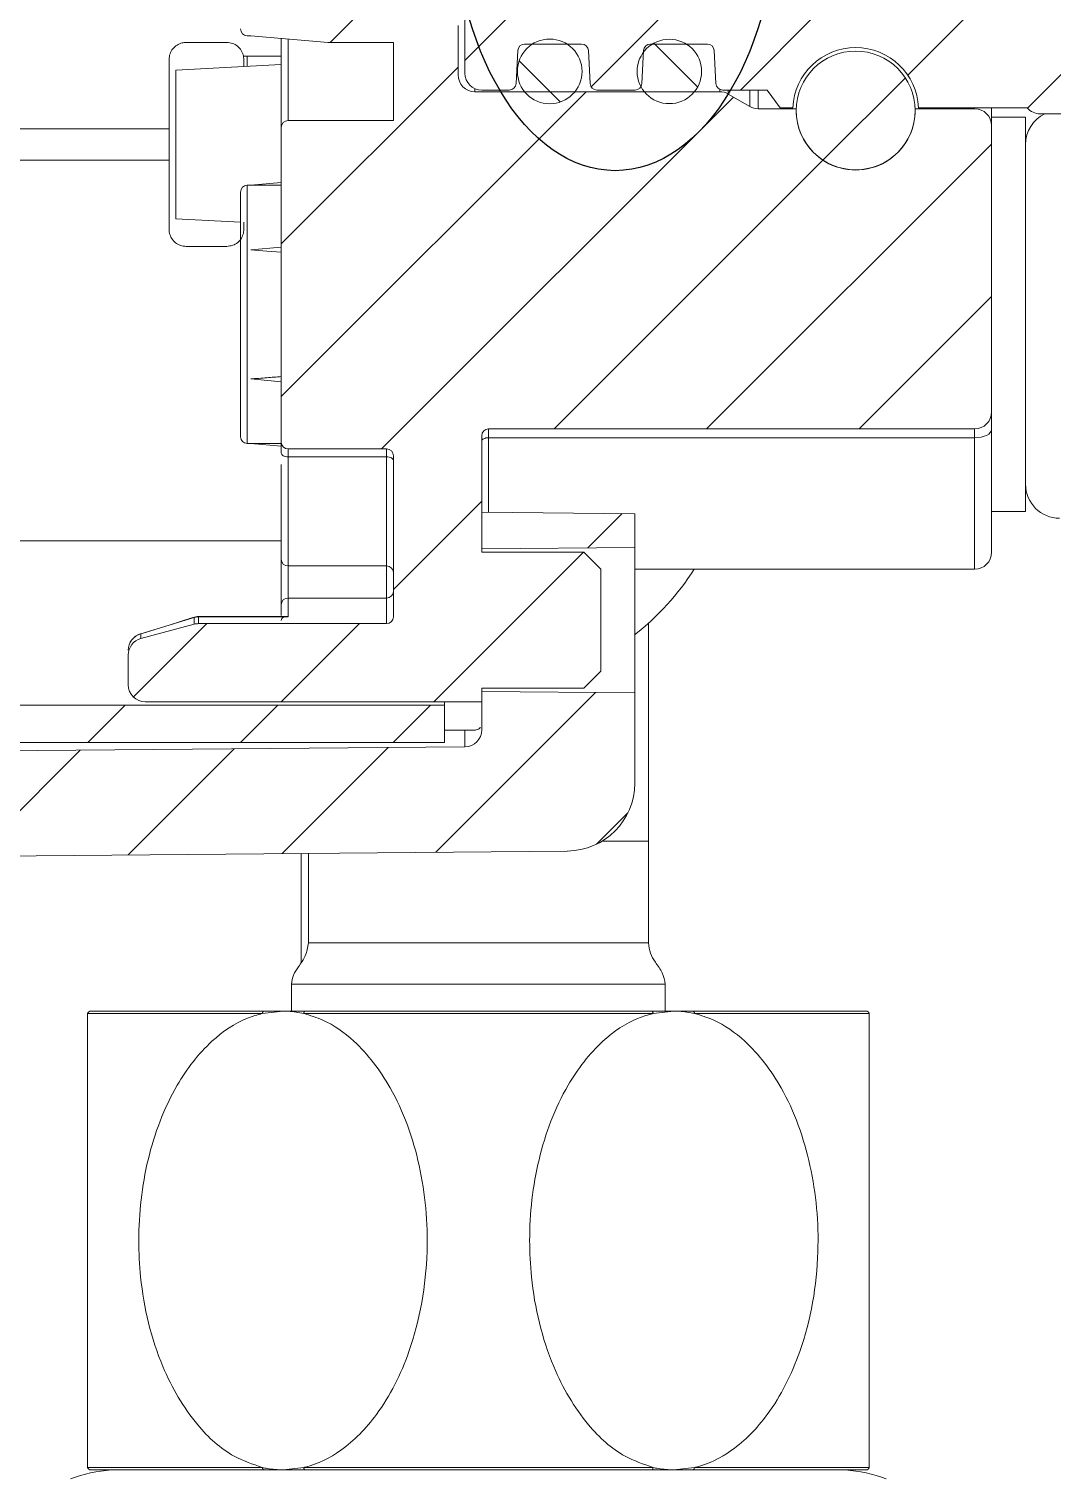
# Model space of a CAD drawing. Extents: x 14808 to 20058, y -13198 to -11680.
# Drawn here: x 15198.83 to 15213.88, y -12737.26 to -12716 of the extents above; entities that cross this region are included whole.
import ezdxf

# ---------------------------------------------------------------- set-up
doc = ezdxf.new("R2010")
doc.units = 0
doc.header["$LTSCALE"] = 7
doc.header["$MEASUREMENT"] = 0
doc.layers.get('0').update_dxf_attribs({"color": 2, "linetype": 'CONTINUOUS'})
pattern_1 = [(135, (371.74764, 230.9512), (-0.561266, -0.561266), [])]
pattern_2 = [(45, (-106.4756, 39.5322), (-0.561266, 0.561266), [])]

# ---------------------------------------------------------------- blocks, each defined once
blk = doc.blocks.new('A$C2F46255F')
at = {"linetype": 'Continuous', "lineweight": 0}
h = blk.add_hatch(dxfattribs=at)
h.set_pattern_fill('ANSI31', scale=0.25, angle=90, style=0)
h.set_pattern_definition(pattern_1)
edge = h.paths.add_edge_path(flags=0)
edge.add_arc((1.505, 1.212), 0.237, 0, 360)
h = blk.add_hatch(dxfattribs=at)
h.set_pattern_fill('ANSI31', scale=0.25, angle=90, style=0)
h.set_pattern_definition(pattern_1)
edge = h.paths.add_edge_path(flags=0)
edge.add_arc((0.625, -1.213), 0.237, 0, 360)
h = blk.add_hatch(dxfattribs=at)
h.set_pattern_fill('ANSI31', scale=0.25, angle=90, style=0)
h.set_pattern_definition(pattern_1)
edge = h.paths.add_edge_path(flags=0)
edge.add_arc((1.505, -1.213), 0.237, 0, 360)
at = {"color": 7, "linetype": 'Continuous', "lineweight": 15}
for centre, radius in [((0.625, 1.212), 0.238), ((1.505, 1.212), 0.237), ((0.625, -1.213), 0.238), ((1.505, -1.213), 0.237)]:
    blk.add_circle(centre, radius, dxfattribs=at)
blk = doc.blocks.new('A$C7AC5709A')
at = {"linetype": 'Continuous', "lineweight": 0}
h = blk.add_hatch(dxfattribs=at)
h.set_pattern_fill('ANSI31', color=2, scale=0.25, style=0)
h.set_pattern_definition(pattern_2)
edge = h.paths.add_edge_path(flags=0)
edge.add_spline(control_points=[(27.897, 21.706), (27.911, 21.706), (27.925, 21.706), (27.94, 21.704)], knot_values=[0, 0, 0, 0, 0.000172, 0.000172, 0.000172, 0.000172], weights=[1, 1, 1, 1], degree=3, periodic=0)
edge.add_ellipse((28.062, 23.231), major_axis=(0, 1.532), ratio=0.995673, start_angle=175.4154, end_angle=270)
edge.add_arc((28.062, 23.231), 1.525, 0, 90)
edge.add_line((28.062, 24.756), (20.944, 24.756))
edge.add_arc((20.944, 24.631), 0.125, 90, 139.4584)
edge.add_line((20.849, 24.712), (20.049, 24.712))
edge.add_arc((19.587, 24.732), 0.463, 182.3705, 357.6295, ccw=False)
edge.add_line((19.124, 24.712), (19.032, 24.712))
edge.add_line((19.032, 24.712), (18.937, 24.581))
edge.add_line((18.937, 24.581), (18.609, 24.581))
edge.add_arc((18.609, 24.531), 0.05, 90, 177)
edge.add_line((18.559, 24.534), (18.546, 24.291))
edge.add_arc((18.496, 24.294), 0.05, 270, 357, ccw=False)
edge.add_line((18.496, 24.244), (18.077, 24.244))
edge.add_arc((18.077, 24.294), 0.05, 183, 270, ccw=False)
edge.add_line((18.027, 24.291), (18.014, 24.534))
edge.add_arc((17.964, 24.531), 0.05, 3, 90)
edge.add_line((17.964, 24.581), (17.684, 24.581))
edge.add_arc((17.684, 24.531), 0.05, 90, 177)
edge.add_line((17.634, 24.534), (17.621, 24.291))
edge.add_arc((17.571, 24.294), 0.05, 270, 357, ccw=False)
edge.add_line((17.571, 24.244), (17.152, 24.244))
edge.add_arc((17.152, 24.294), 0.05, 183, 270, ccw=False)
edge.add_line((17.102, 24.291), (17.089, 24.534))
edge.add_arc((17.039, 24.531), 0.05, 3, 90)
edge.add_line((17.039, 24.581), (16.837, 24.581))
edge.add_arc((16.837, 24.456), 0.125, 90, 180)
edge.add_line((16.712, 24.456), (16.712, 23.994))
edge.add_line((16.712, 23.994), (27.77, 23.974))
edge.add_arc((28.062, 23.226), 0.803, -41.6536, 111.2774, ccw=False)
edge.add_ellipse((28.062, 23.23), major_axis=(0, -0.807), ratio=0.995672, start_angle=-23.0733, end_angle=48.2578, ccw=False)
edge.add_line((27.747, 22.488), (16.712, 22.469))
edge.add_line((16.712, 22.469), (16.712, 22.006))
edge.add_arc((16.837, 22.006), 0.125, 180, 270)
edge.add_line((16.837, 21.881), (17.039, 21.881))
edge.add_arc((17.039, 21.931), 0.05, 270, 357)
edge.add_line((17.089, 21.929), (17.102, 22.171))
edge.add_arc((17.152, 22.169), 0.05, 90, 177, ccw=False)
edge.add_line((17.152, 22.219), (17.571, 22.219))
edge.add_arc((17.571, 22.169), 0.05, 3, 90, ccw=False)
edge.add_line((17.621, 22.171), (17.634, 21.929))
edge.add_arc((17.684, 21.931), 0.05, 183, 270)
edge.add_line((17.684, 21.881), (17.964, 21.881))
edge.add_arc((17.964, 21.931), 0.05, 270, 357)
edge.add_line((18.014, 21.929), (18.027, 22.171))
edge.add_arc((18.077, 22.169), 0.05, 90, 177, ccw=False)
edge.add_line((18.077, 22.219), (18.496, 22.219))
edge.add_arc((18.496, 22.169), 0.05, 3, 90, ccw=False)
edge.add_line((18.546, 22.171), (18.559, 21.929))
edge.add_arc((18.609, 21.931), 0.05, 183, 270)
edge.add_line((18.609, 21.881), (18.937, 21.881))
edge.add_line((18.937, 21.881), (19.032, 21.75))
edge.add_line((19.032, 21.75), (19.124, 21.75))
edge.add_arc((19.587, 21.731), 0.463, 2.3705, 177.6295, ccw=False)
edge.add_line((20.049, 21.75), (20.849, 21.75))
edge.add_arc((20.944, 21.831), 0.125, 220.5416, 270)
edge.add_line((20.944, 21.706), (27.897, 21.706))
h = blk.add_hatch(dxfattribs=at)
h.set_pattern_fill('ANSI31', color=2, scale=0.25, style=0)
h.set_pattern_definition(pattern_2)
edge = h.paths.add_edge_path(flags=0)
edge.add_line((16.662, 21.994), (16.662, 22.356))
edge.add_arc((16.537, 22.356), 0.125, 0, 90)
edge.add_line((16.537, 22.481), (15.112, 22.481))
edge.add_arc((15.112, 22.431), 0.05, 90, 180)
edge.add_line((15.062, 22.431), (15.062, 22.331))
edge.add_arc((15.112, 22.331), 0.05, 180, 270)
edge.add_line((15.112, 22.281), (15.137, 22.281))
edge.add_line((15.137, 22.281), (15.708, 22.231))
edge.add_line((15.708, 22.231), (16.187, 22.231))
edge.add_line((16.187, 22.231), (16.187, 21.656))
edge.add_line((16.187, 21.656), (15.412, 21.656))
edge.add_arc((15.412, 21.606), 0.05, 90, 180)
edge.add_line((15.362, 21.606), (15.362, 19.291))
edge.add_arc((15.412, 19.291), 0.05, 180, 270)
edge.add_line((15.412, 19.241), (16.137, 19.241))
edge.add_arc((16.137, 19.191), 0.05, 0, 90, ccw=False)
edge.add_line((16.187, 19.191), (16.187, 18.006))
edge.add_arc((16.137, 18.006), 0.05, 270, 360, ccw=False)
edge.add_line((16.137, 17.956), (14.753, 17.956))
edge.add_arc((14.753, 17.831), 0.125, 90, 105)
edge.add_line((14.721, 17.952), (14.329, 17.847))
edge.add_arc((14.362, 17.726), 0.125, 105, 180)
edge.add_line((14.237, 17.726), (14.237, 17.506))
edge.add_arc((14.362, 17.506), 0.125, 180.0616, 270)
edge.add_line((14.362, 17.381), (16.837, 17.381))
edge.add_line((16.837, 17.381), (16.837, 17.481))
edge.add_line((16.837, 17.481), (17.587, 17.481))
edge.add_line((17.587, 17.481), (17.712, 17.606))
edge.add_line((17.712, 17.606), (17.712, 18.356))
edge.add_line((17.712, 18.356), (17.587, 18.481))
edge.add_line((17.587, 18.481), (16.837, 18.481))
edge.add_line((16.837, 18.481), (16.837, 19.338))
edge.add_arc((16.887, 19.338), 0.05, 90, 180, ccw=False)
edge.add_line((16.887, 19.388), (20.462, 19.388))
edge.add_arc((20.462, 19.513), 0.125, 270, 360)
edge.add_line((20.587, 19.513), (20.587, 21.619))
edge.add_arc((20.462, 21.619), 0.125, 0, 90)
edge.add_line((20.462, 21.744), (20.024, 21.744))
edge.add_arc((19.587, 21.731), 0.438, -181.6372, 1.6372, ccw=False)
edge.add_line((19.149, 21.744), (18.87, 21.744))
edge.add_arc((18.87, 21.869), 0.125, 240, 270, ccw=False)
edge.add_line((18.808, 21.76), (18.649, 21.852))
edge.add_arc((18.587, 21.744), 0.125, 60, 90)
edge.add_line((18.587, 21.869), (16.787, 21.869))
edge.add_arc((16.787, 21.994), 0.125, 180, 270, ccw=False)
h = blk.add_hatch(dxfattribs=at)
h.set_pattern_fill('ANSI31', scale=0.25, style=0)
h.set_pattern_definition(pattern_2)
edge = h.paths.add_edge_path(flags=0)
edge.add_arc((19.587, 21.731), 0.438, 0, 360)
h = blk.add_hatch(dxfattribs=at)
h.set_pattern_fill('ANSI31', color=2, scale=0.25, style=0)
h.set_pattern_definition(pattern_2)
edge = h.paths.add_edge_path(flags=0)
edge.add_line((10.079, 19.106), (7.437, 19.106))
edge.add_line((7.437, 19.106), (7.437, 18.981))
edge.add_arc((7.437, 18.856), 0.125, -90, 90, ccw=False)
edge.add_line((7.437, 18.731), (7.437, 18.712))
edge.add_arc((7.562, 18.712), 0.125, 180, 269)
edge.add_line((7.559, 18.587), (9.939, 18.546))
edge.add_arc((9.937, 18.421), 0.125, 0, 89, ccw=False)
edge.add_line((10.062, 18.421), (10.062, 18.231))
edge.add_line((10.062, 18.231), (10.137, 18.231))
edge.add_line((10.137, 18.231), (10.137, 18.106))
edge.add_line((10.137, 18.106), (10.087, 18.106))
edge.add_line((10.087, 18.106), (10.087, 17.971))
edge.add_line((10.087, 17.971), (10.137, 17.971))
edge.add_line((10.137, 17.971), (10.137, 17.614))
edge.add_line((10.137, 17.614), (10.087, 17.614))
edge.add_line((10.087, 17.614), (10.087, 17.606))
edge.add_line((10.087, 17.606), (10.137, 17.606))
edge.add_line((10.137, 17.606), (10.137, 17.481))
edge.add_line((10.137, 17.481), (10.062, 17.481))
edge.add_line((10.062, 17.481), (10.062, 17.206))
edge.add_arc((10.187, 17.206), 0.125, 180, 270)
edge.add_line((10.187, 17.081), (16.562, 17.081))
edge.add_line((16.562, 17.081), (16.562, 17.356))
edge.add_line((16.562, 17.356), (11.062, 17.356))
edge.add_line((11.062, 17.356), (11.062, 18.244))
edge.add_arc((11.012, 18.244), 0.05, 0, 90)
edge.add_line((11.012, 18.294), (10.562, 18.294))
edge.add_line((10.562, 18.294), (10.562, 18.519))
edge.add_arc((10.537, 18.519), 0.025, 0, 90)
edge.add_line((10.537, 18.544), (10.512, 18.544))
edge.add_arc((10.512, 18.569), 0.025, 180, 270, ccw=False)
edge.add_line((10.487, 18.569), (10.487, 18.644))
edge.add_arc((10.512, 18.644), 0.025, 90, 180, ccw=False)
edge.add_line((10.512, 18.669), (10.537, 18.669))
edge.add_arc((10.537, 18.694), 0.025, 270, 360)
edge.add_line((10.562, 18.694), (10.562, 18.885))
edge.add_arc((10.437, 18.885), 0.125, 0, 75)
edge.add_line((10.469, 19.006), (10.111, 19.102))
edge.add_arc((10.079, 18.981), 0.125, 75, 90)
h = blk.add_hatch(dxfattribs=at)
h.set_pattern_fill('ANSI31', scale=0.25, style=0)
h.set_pattern_definition(pattern_2)
h.paths.add_polyline_path([(17.962, 18.765), (16.837, 18.775), (16.837, 18.506), (17.962, 18.516)], flags=0)
h = blk.add_hatch(dxfattribs=at)
h.set_pattern_fill('ANSI31', color=2, scale=0.25, style=0)
h.set_pattern_definition(pattern_2)
edge = h.paths.add_edge_path(flags=0)
edge.add_line((10.193, 16.98), (10.049, 16.731))
edge.add_line((10.049, 16.731), (10.012, 16.731))
edge.add_line((10.012, 16.731), (9.868, 16.98))
edge.add_line((9.868, 16.98), (9.724, 16.731))
edge.add_line((9.724, 16.731), (9.687, 16.731))
edge.add_line((9.687, 16.731), (9.543, 16.98))
edge.add_line((9.543, 16.98), (9.399, 16.731))
edge.add_line((9.399, 16.731), (9.362, 16.731))
edge.add_line((9.362, 16.731), (9.218, 16.98))
edge.add_line((9.218, 16.98), (9.074, 16.731))
edge.add_line((9.074, 16.731), (9.037, 16.731))
edge.add_line((9.037, 16.731), (8.954, 16.874))
edge.add_line((8.954, 16.874), (8.812, 16.731))
edge.add_line((8.812, 16.731), (8.812, 16.319))
edge.add_line((8.812, 16.319), (8.937, 16.192))
edge.add_line((8.937, 16.192), (11.562, 16.169))
edge.add_line((11.562, 16.169), (11.562, 15.615))
edge.add_line((11.562, 15.615), (12.562, 15.606))
edge.add_line((12.562, 15.606), (12.562, 15.992))
edge.add_arc((12.812, 15.992), 0.25, 90.5, 180, ccw=False)
edge.add_line((12.809, 16.242), (17.466, 16.283))
edge.add_arc((17.462, 16.783), 0.5, 270.5, 360)
edge.add_line((17.962, 16.783), (17.962, 17.446))
edge.add_line((17.962, 17.446), (16.837, 17.456))
edge.add_line((16.837, 17.456), (16.837, 17.175))
edge.add_arc((16.712, 17.175), 0.125, 270.5, 360, ccw=False)
edge.add_line((16.713, 17.05), (11.18, 17.002))
edge.add_line((11.18, 17.002), (11.168, 16.981))
edge.add_line((11.168, 16.981), (11.168, 16.98))
edge.add_line((11.168, 16.98), (11.024, 16.731))
edge.add_line((11.024, 16.731), (10.987, 16.731))
edge.add_line((10.987, 16.731), (10.843, 16.98))
edge.add_line((10.843, 16.98), (10.699, 16.731))
edge.add_line((10.699, 16.731), (10.662, 16.731))
edge.add_line((10.662, 16.731), (10.518, 16.98))
edge.add_line((10.518, 16.98), (10.374, 16.731))
edge.add_line((10.374, 16.731), (10.337, 16.731))
edge.add_line((10.337, 16.731), (10.193, 16.98))
h = blk.add_hatch(dxfattribs=at)
h.set_pattern_fill('ANSI31', color=2, scale=0.25, style=0)
h.set_pattern_definition(pattern_2)
edge = h.paths.add_edge_path(flags=0)
edge.add_line((10.562, 16.106), (10.562, 15.481))
edge.add_line((10.562, 15.481), (10.112, 15.473))
edge.add_line((10.112, 15.473), (10.112, 13.989))
edge.add_line((10.112, 13.989), (10.562, 13.981))
edge.add_line((10.562, 13.981), (10.562, 10.64))
edge.add_arc((11.812, 10.64), 1.25, 180, 269.25)
edge.add_line((11.795, 9.39), (39.078, 9.033))
edge.add_arc((39.062, 7.783), 1.25, 0, 89.25, ccw=False)
edge.add_line((40.312, 7.783), (40.312, 3.257))
edge.add_arc((41.062, 3.257), 0.75, 180, 269.25)
edge.add_line((41.052, 2.507), (43.062, 2.481))
edge.add_line((43.062, 2.481), (43.062, 3.481))
edge.add_line((43.062, 3.481), (41.558, 3.501))
edge.add_arc((41.562, 3.751), 0.25, 180, 269.25, ccw=False)
edge.add_line((41.312, 3.751), (41.312, 7.783))
edge.add_arc((39.062, 7.783), 2.25, 0, 89.25)
edge.add_line((39.091, 10.033), (11.808, 10.39))
edge.add_arc((11.812, 10.64), 0.25, 180, 269.25, ccw=False)
edge.add_line((11.562, 10.64), (11.562, 13.981))
edge.add_line((11.562, 13.981), (12.012, 13.989))
edge.add_line((12.012, 13.989), (12.012, 15.473))
edge.add_line((12.012, 15.473), (11.562, 15.481))
edge.add_line((11.562, 15.481), (11.562, 16.106))
edge.add_line((11.562, 16.106), (10.562, 16.106))
at = {"color": 7, "linetype": 'Continuous', "lineweight": 15}
for p, q in [((16.712, 22.006), (16.712, 22.469)), ((16.662, 22.356), (16.662, 21.994)), ((14.962, 22.231), (14.662, 22.231)), ((15.112, 22.281), (15.137, 22.281)), ((15.137, 22.281), (15.708, 22.231)), ((15.708, 22.231), (16.187, 22.231)), ((16.187, 22.231), (16.187, 21.656)), ((15.362, 22.131), (15.084, 22.131)), ((15.084, 22.131), (15.087, 22.106)), ((15.112, 22.131), (15.112, 22.055)), ((17.102, 22.171), (17.089, 21.929)), ((17.571, 22.219), (17.152, 22.219)), ((17.634, 21.929), (17.621, 22.171)), ((18.027, 22.171), (18.014, 21.929)), ((18.496, 22.219), (18.077, 22.219)), ((18.559, 21.929), (18.546, 22.171)), ((14.537, 22.106), (14.537, 21.597)), ((14.587, 22.028), (15.362, 22.068)), ((14.587, 20.935), (14.587, 22.028)), ((15.087, 22.106), (15.087, 22.054)), ((16.787, 21.869), (18.587, 21.869)), ((17.039, 21.881), (16.837, 21.881)), ((17.964, 21.881), (17.684, 21.881)), ((18.937, 21.881), (18.609, 21.881)), ((18.649, 21.852), (18.808, 21.76)), ((19.032, 21.75), (18.937, 21.881)), ((18.87, 21.744), (19.149, 21.744)), ((19.124, 21.75), (19.032, 21.75)), ((20.024, 21.744), (20.022, 21.764)), ((20.024, 21.744), (20.462, 21.744)), ((20.849, 21.75), (20.049, 21.75)), ((27.897, 21.706), (20.944, 21.706)), ((14.537, 21.597), (12.31, 21.597)), ((14.537, 21.597), (14.537, 21.365)), ((15.362, 21.606), (15.362, 19.291)), ((15.412, 21.656), (16.187, 21.656)), ((20.837, 21.681), (20.587, 21.681)), ((20.587, 21.619), (20.587, 19.513)), ((20.837, 21.681), (20.837, 18.781)), ((12.31, 21.365), (14.537, 21.365)), ((14.537, 21.365), (14.537, 20.856)), ((15.137, 21.181), (15.112, 21.181)), ((15.362, 21.201), (15.137, 21.181)), ((15.062, 20.91), (14.587, 20.935)), ((15.084, 20.831), (15.087, 20.856)), ((15.087, 20.909), (15.087, 20.856)), ((14.962, 20.731), (14.662, 20.731)), ((15.362, 20.726), (15.137, 20.706)), ((15.137, 19.756), (15.362, 19.736)), ((20.462, 19.388), (16.887, 19.388)), ((16.887, 19.323), (16.887, 19.388)), ((20.462, 19.388), (20.462, 19.323)), ((15.112, 19.281), (15.137, 19.281)), ((15.137, 19.281), (15.362, 19.261)), ((16.837, 19.338), (16.837, 18.481)), ((20.462, 19.323), (16.887, 19.323)), ((16.137, 19.241), (15.412, 19.241)), ((15.412, 19.183), (15.412, 19.241)), ((16.137, 19.183), (15.412, 19.183)), ((15.412, 18.381), (15.412, 19.183)), ((16.137, 19.241), (16.137, 19.183)), ((16.137, 18.381), (16.137, 19.183)), ((16.187, 19.191), (16.187, 18.006)), ((16.837, 18.775), (17.962, 18.765)), ((16.837, 18.775), (16.837, 18.506)), ((17.962, 18.765), (17.962, 18.516)), ((20.587, 18.781), (20.837, 18.781)), ((17.962, 18.516), (16.837, 18.506)), ((17.962, 17.446), (17.962, 18.516)), ((17.587, 18.481), (16.837, 18.481)), ((17.712, 18.356), (17.587, 18.481)), ((15.412, 18.381), (16.137, 18.381)), ((15.412, 18.144), (15.412, 18.381)), ((16.137, 18.381), (16.137, 18.144)), ((17.712, 18.356), (17.712, 17.606)), ((17.962, 18.356), (20.462, 18.356)), ((15.362, 18.015), (15.362, 18.097)), ((15.412, 18.006), (15.412, 18.144)), ((15.412, 18.144), (16.137, 18.144)), ((16.137, 18.144), (16.137, 17.956)), ((14.329, 17.88), (14.721, 18.002)), ((14.712, 18), (14.53, 17.943)), ((14.721, 18.002), (14.753, 18.006)), ((14.721, 18.002), (14.721, 17.952)), ((15.412, 18.008), (14.753, 18.008)), ((14.753, 17.956), (14.753, 18.006)), ((14.753, 18.006), (15.412, 18.006)), ((14.426, 17.91), (14.322, 17.878)), ((14.329, 17.847), (14.721, 17.952)), ((14.329, 17.847), (14.329, 17.88)), ((14.753, 17.956), (16.137, 17.956)), ((18.062, 16.356), (18.062, 17.959)), ((14.237, 17.726), (14.237, 17.506)), ((17.587, 17.481), (17.712, 17.606)), ((16.837, 17.481), (17.587, 17.481)), ((16.837, 17.481), (16.837, 17.381)), ((16.837, 17.456), (17.962, 17.446)), ((16.837, 17.456), (16.837, 17.175)), ((17.962, 17.446), (17.962, 16.783)), ((11.062, 17.356), (16.562, 17.356)), ((14.362, 17.381), (16.837, 17.381)), ((16.562, 17.381), (16.562, 17.356)), ((16.562, 17.081), (16.562, 17.356)), ((16.562, 17.173), (16.787, 17.173)), ((10.187, 17.081), (16.562, 17.081)), ((11.18, 17.002), (16.713, 17.05)), ((17.466, 16.283), (12.809, 16.242)), ((15.562, 16.266), (15.562, 15.607)), ((18.062, 15.607), (18.062, 16.356)), ((15.437, 15.303), (15.437, 15.106)), ((18.187, 15.106), (18.187, 15.303)), ((13.961, 15.106), (15.236, 15.106)), ((15.222, 15.088), (15.375, 15.106)), ((15.538, 15.106), (18.087, 15.106)), ((18.097, 15.088), (18.25, 15.106)), ((18.389, 15.106), (19.663, 15.106)), ((15.222, 15.088), (13.937, 15.088)), ((18.097, 15.088), (15.527, 15.088)), ((19.687, 15.088), (18.402, 15.088)), ((13.937, 11.749), (15.222, 11.749)), ((15.236, 11.731), (13.961, 11.731)), ((15.527, 11.749), (15.375, 11.731)), ((15.527, 11.749), (18.097, 11.749)), ((18.087, 11.731), (15.538, 11.731)), ((18.402, 11.749), (18.25, 11.731)), ((19.663, 11.731), (18.389, 11.731)), ((18.402, 11.749), (19.687, 11.749))]:
    blk.add_line(p, q, dxfattribs=at)
at = {"color": 8, "linetype": 'Continuous', "lineweight": 15}
for p, q in [((15.412, 21.656), (15.412, 22.257)), ((16.787, 21.869), (16.787, 21.892)), ((18.587, 21.886), (18.587, 21.869)), ((18.649, 21.852), (18.649, 21.881)), ((18.808, 21.881), (18.808, 21.76)), ((18.87, 21.744), (18.87, 21.881)), ((20.462, 21.75), (20.462, 21.744)), ((15.112, 21.181), (15.112, 20.231)), ((15.112, 20.231), (15.112, 19.281)), ((16.887, 18.774), (16.887, 19.323)), ((20.462, 18.356), (20.462, 19.323)), ((11.262, 18.564), (15.362, 18.564)), ((14.753, 18.006), (14.753, 18.008)), ((16.713, 17.05), (16.713, 17.173)), ((15.509, 15.466), (15.509, 16.266)), ((17.723, 16.356), (18.062, 16.356)), ((18.062, 15.607), (15.562, 15.607)), ((18.187, 15.303), (15.437, 15.303))]:
    blk.add_line(p, q, dxfattribs=at)
at = {"color": 7, "linetype": 'Continuous', "lineweight": 15, "flags": 128}
for points in [[(15.362, 21.181), (15.256, 21.181), (15.196, 21.181), (15.166, 21.181), (15.151, 21.181), (15.144, 21.181), (15.14, 21.181), (15.138, 21.181), (15.138, 21.181), (15.137, 21.181), (15.137, 21.181), (15.137, 21.181), (15.137, 21.181), (15.137, 21.181), (15.137, 21.181), (15.137, 21.181)], [(15.362, 20.689), (15.256, 20.697), (15.196, 20.702), (15.166, 20.704), (15.151, 20.705), (15.144, 20.706), (15.14, 20.706), (15.138, 20.706), (15.138, 20.706), (15.137, 20.706), (15.137, 20.706), (15.137, 20.706), (15.137, 20.706), (15.137, 20.706), (15.137, 20.706), (15.137, 20.706)], [(20.462, 19.323), (20.486, 19.325), (20.509, 19.328), (20.531, 19.334), (20.55, 19.341), (20.566, 19.35), (20.577, 19.361), (20.584, 19.372), (20.587, 19.384)], [(16.887, 19.323), (16.877, 19.323), (16.867, 19.322), (16.859, 19.319), (16.851, 19.316), (16.845, 19.313), (16.84, 19.308), (16.838, 19.304), (16.837, 19.299)], [(15.362, 19.21), (15.363, 19.205), (15.365, 19.2), (15.37, 19.195), (15.376, 19.191), (15.384, 19.188), (15.392, 19.185), (15.402, 19.184), (15.412, 19.183)], [(16.187, 19.156), (16.186, 19.162), (16.183, 19.167), (16.178, 19.171), (16.172, 19.175), (16.164, 19.179), (16.156, 19.181), (16.146, 19.183), (16.137, 19.183)], [(15.236, 15.106), (15.233, 15.106), (15.231, 15.105), (15.229, 15.103), (15.227, 15.101), (15.226, 15.099), (15.224, 15.095), (15.223, 15.092), (15.222, 15.088)], [(15.538, 15.106), (15.536, 15.106), (15.534, 15.105), (15.532, 15.103), (15.531, 15.101), (15.53, 15.099), (15.529, 15.095), (15.528, 15.092), (15.527, 15.088)], [(18.087, 15.106), (18.089, 15.106), (18.09, 15.105), (18.092, 15.103), (18.093, 15.101), (18.095, 15.099), (18.096, 15.095), (18.097, 15.092), (18.097, 15.088)], [(18.389, 15.106), (18.391, 15.106), (18.393, 15.105), (18.395, 15.103), (18.397, 15.101), (18.399, 15.099), (18.4, 15.095), (18.401, 15.092), (18.402, 15.088)], [(15.222, 11.749), (15.223, 11.745), (15.224, 11.742), (15.226, 11.739), (15.227, 11.736), (15.229, 11.734), (15.231, 11.732), (15.233, 11.731), (15.236, 11.731)], [(15.527, 11.749), (15.528, 11.745), (15.529, 11.742), (15.53, 11.739), (15.531, 11.736), (15.532, 11.734), (15.534, 11.732), (15.536, 11.731), (15.538, 11.731)], [(18.097, 11.749), (18.097, 11.745), (18.096, 11.742), (18.095, 11.739), (18.093, 11.736), (18.092, 11.734), (18.09, 11.732), (18.089, 11.731), (18.087, 11.731)], [(18.402, 11.749), (18.401, 11.745), (18.4, 11.742), (18.399, 11.739), (18.397, 11.736), (18.395, 11.734), (18.393, 11.732), (18.391, 11.731), (18.389, 11.731)]]:
    blk.add_lwpolyline(points, dxfattribs=at)
at = {"color": 7, "linetype": 'Continuous', "lineweight": 15}
blk.add_circle((19.587, 21.731), 0.437, dxfattribs=at)
for centre, radius, start, end in [((15.112, 22.331), 0.05, 180, 270), ((17.152, 22.169), 0.05, 90, 177), ((17.571, 22.169), 0.05, 3, 90), ((18.077, 22.169), 0.05, 90, 177), ((18.496, 22.169), 0.05, 3, 90), ((19.587, 21.731), 0.463, 2.3705, 177.6295), ((16.837, 22.006), 0.125, 180, 270), ((16.787, 21.994), 0.125, 180, 270), ((17.039, 21.931), 0.05, 270, 357), ((17.684, 21.931), 0.05, 183, 270), ((17.964, 21.931), 0.05, 270, 357), ((18.609, 21.931), 0.05, 183, 270), ((18.587, 21.744), 0.125, 60, 90), ((18.87, 21.869), 0.125, 240, 270), ((19.587, 21.731), 0.438, 178.3628, 1.6372), ((20.462, 21.619), 0.125, 0, 90), ((21.087, 21.481), 0.25, 115.8419, 180), ((20.944, 21.831), 0.125, 220.5416, 270), ((15.412, 21.606), 0.05, 90, 180), ((15.112, 21.131), 0.05, 90, 180), ((20.462, 19.513), 0.125, 270, 0), ((16.887, 19.338), 0.05, 90, 180), ((15.112, 19.331), 0.05, 180, 270), ((15.412, 19.291), 0.05, 180, 270), ((16.137, 19.191), 0.05, 0, 90), ((21.087, 18.981), 0.25, 180, 270), ((15.41, 18.43), 0.0488, 181.5427, 271.4638), ((20.462, 18.481), 0.125, 270, 0), ((16.138, 18.332), 0.0488, 1.5427, 91.4638), ((16.812, 19.356), 1.875, 307.8069, 327.769), ((16.138, 18.193), 0.0487, 268.4754, 358.3896), ((15.41, 18.095), 0.0487, 88.4754, 178.3896), ((14.753, 17.883), 0.125, 90, 107.576), ((16.137, 18.006), 0.05, 270, 0), ((14.362, 17.761), 0.125, 107.0684, 180), ((14.361, 17.76), 0.124, 104.6652, 179.8238), ((14.753, 17.831), 0.125, 90, 105), ((14.362, 17.726), 0.125, 105, 180), ((14.362, 17.506), 0.125, 180, 270), ((16.712, 17.175), 0.125, 270.5, 0), ((17.462, 16.783), 0.5, 270.5, 0), ((13.961, 15.081), 0.025, 90.0336, 163.3982), ((19.663, 15.081), 0.025, 16.6018, 89.9664), ((14.215, 10.549), 1.187, 94.971, 109.8714), ((13.961, 11.756), 0.025, 196.6018, 269.9664), ((19.408, 10.549), 1.187, 70.0748, 85.029), ((19.663, 11.756), 0.025, 270.0336, 343.3982)]:
    blk.add_arc(centre, radius, start, end, dxfattribs=at)
for points, knots in [([(14.537, 22.106), (14.538, 22.12), (14.541, 22.148), (14.562, 22.186), (14.594, 22.214), (14.629, 22.229), (14.652, 22.231), (14.662, 22.231)], [0, 0, 0, 0, 0.2152216, 0.4304371, 0.6457332, 0.8605824, 1, 1, 1, 1]), ([(14.962, 22.231), (14.976, 22.23), (15.004, 22.227), (15.041, 22.206), (15.071, 22.173), (15.08, 22.146), (15.084, 22.131)], [0, 0, 0, 0, 0.245384, 0.490747, 0.736678, 1, 1, 1, 1]), ([(15.362, 21.606), (15.362, 21.628), (15.362, 21.661), (15.362, 21.865), (15.362, 22.049), (15.362, 22.2), (15.362, 22.261)], [0, 0, 0, 0, 0.405261, 0.62342, 0.846208, 1, 1, 1, 1]), ([(20.587, 21.619), (20.587, 21.631), (20.587, 21.643), (20.587, 21.744), (20.587, 21.75)], [0, 0, 0, 0, 0.939073, 1, 1, 1, 1]), ([(15.062, 21.131), (15.062, 21.119), (15.062, 21.1), (15.062, 20.988), (15.062, 20.872), (15.062, 20.729), (15.062, 20.519), (15.062, 20.344), (15.062, 20.231)], [0, 0, 0, 0, 0.2394429, 0.369769, 0.5, 0.6303261, 0.7605571, 1, 1, 1, 1]), ([(14.662, 20.731), (14.648, 20.732), (14.62, 20.735), (14.582, 20.757), (14.554, 20.788), (14.539, 20.823), (14.537, 20.847), (14.537, 20.856)], [0, 0, 0, 0, 0.2137951, 0.4275724, 0.6418433, 0.8568727, 1, 1, 1, 1]), ([(15.084, 20.831), (15.08, 20.818), (15.072, 20.791), (15.043, 20.758), (15.005, 20.736), (14.976, 20.733), (14.962, 20.731)], [0, 0, 0, 0, 0.2470672, 0.4941384, 0.7410131, 1, 1, 1, 1]), ([(15.062, 20.231), (15.062, 20.118), (15.062, 19.943), (15.062, 19.733), (15.062, 19.59), (15.062, 19.474), (15.062, 19.362), (15.062, 19.343), (15.062, 19.331)], [0, 0, 0, 0, 0.2394429, 0.369769, 0.5, 0.6303261, 0.7605571, 1, 1, 1, 1]), ([(15.137, 19.756), (15.137, 19.756), (15.137, 19.756), (15.137, 19.756), (15.137, 19.756), (15.137, 19.756), (15.137, 19.756), (15.138, 19.756), (15.139, 19.756), (15.141, 19.756), (15.145, 19.757), (15.154, 19.757), (15.171, 19.759), (15.206, 19.761), (15.271, 19.766), (15.326, 19.771), (15.362, 19.773)], [0, 0, 0, 0, 0.000129, 0.000256, 0.000512, 0.001024, 0.002048, 0.004096, 0.008193, 0.016387, 0.032783, 0.065599, 0.13133, 0.263193, 0.528532, 1, 1, 1, 1]), ([(20.587, 19.384), (20.587, 19.403), (20.587, 19.44), (20.587, 19.48), (20.587, 19.508), (20.587, 19.511), (20.587, 19.513)], [0, 0, 0, 0, 0.249875, 0.499996, 0.74975, 1, 1, 1, 1]), ([(20.587, 18.496), (20.587, 18.491), (20.587, 18.464), (20.587, 18.604), (20.587, 18.908), (20.587, 19.228), (20.587, 19.384)], [0, 0, 0, 0, 0.0632881, 0.3812276, 0.6991672, 1, 1, 1, 1]), ([(15.137, 19.281), (15.137, 19.281), (15.137, 19.281), (15.137, 19.281), (15.137, 19.281), (15.137, 19.281), (15.137, 19.281), (15.138, 19.281), (15.139, 19.281), (15.141, 19.281), (15.145, 19.281), (15.154, 19.281), (15.171, 19.281), (15.206, 19.281), (15.271, 19.281), (15.326, 19.281), (15.362, 19.281)], [0, 0, 0, 0, 0.000129, 0.000256, 0.000512, 0.001024, 0.002048, 0.004096, 0.008192, 0.016387, 0.032782, 0.065598, 0.131328, 0.263189, 0.528523, 1, 1, 1, 1]), ([(15.362, 19.21), (15.362, 19.222), (15.362, 19.246), (15.362, 19.271), (15.362, 19.288), (15.362, 19.29), (15.362, 19.291)], [0, 0, 0, 0, 0.249809, 0.499994, 0.749617, 1, 1, 1, 1]), ([(15.362, 18.428), (15.362, 18.514), (15.362, 18.671), (15.362, 18.985), (15.362, 19.127)], [0, 0, 0, 0, 0.547904, 1, 1, 1, 1]), ([(15.362, 18.262), (15.362, 18.28), (15.362, 18.316), (15.362, 18.366), (15.362, 18.407), (15.362, 18.421), (15.362, 18.428)], [0, 0, 0, 0, 0.2438, 0.5, 0.7562, 1, 1, 1, 1]), ([(15.362, 18.097), (15.362, 18.104), (15.362, 18.118), (15.362, 18.159), (15.362, 18.208), (15.362, 18.245), (15.362, 18.262)], [0, 0, 0, 0, 0.2499118, 0.5001459, 0.7562042, 1, 1, 1, 1]), ([(15.412, 18.006), (15.4, 18.007), (15.383, 18.008), (15.366, 17.995), (15.363, 17.984), (15.362, 17.978)], [0, 0, 0, 0, 0.51904, 0.783453, 1, 1, 1, 1]), ([(16.826, 17.194), (16.826, 17.193), (16.823, 17.187), (16.813, 17.18), (16.799, 17.174), (16.79, 17.173), (16.787, 17.173)], [0, 0, 0, 0, 0.0454708, 0.4146441, 0.7782901, 1, 1, 1, 1]), ([(15.562, 15.607), (15.557, 15.575), (15.546, 15.511), (15.492, 15.439), (15.448, 15.373), (15.441, 15.327), (15.437, 15.303)], [0, 0, 0, 0, 0.292062, 0.576775, 0.791936, 1, 1, 1, 1]), ([(18.187, 15.303), (18.181, 15.333), (18.169, 15.392), (18.116, 15.46), (18.072, 15.531), (18.066, 15.581), (18.062, 15.607)], [0, 0, 0, 0, 0.264401, 0.543716, 0.768127, 1, 1, 1, 1]), ([(15.236, 15.106), (15.269, 15.106), (15.315, 15.106), (15.36, 15.106), (15.374, 15.106), (15.375, 15.106)], [0, 0, 0, 0, 0.699392, 0.983475, 1, 1, 1, 1]), ([(15.375, 15.106), (15.388, 15.106), (15.439, 15.105), (15.489, 15.095), (15.527, 15.088)], [0, 0, 0, 0, 0.256693, 1, 1, 1, 1]), ([(15.375, 15.106), (15.376, 15.106), (15.415, 15.106), (15.47, 15.106), (15.523, 15.106), (15.538, 15.106)], [0, 0, 0, 0, 0.016522, 0.715828, 1, 1, 1, 1]), ([(18.087, 15.106), (18.124, 15.106), (18.177, 15.106), (18.232, 15.106), (18.249, 15.106), (18.25, 15.106)], [0, 0, 0, 0, 0.699392, 0.983475, 1, 1, 1, 1]), ([(18.25, 15.106), (18.263, 15.106), (18.314, 15.105), (18.364, 15.095), (18.402, 15.088)], [0, 0, 0, 0, 0.256693, 1, 1, 1, 1]), ([(18.25, 15.106), (18.25, 15.106), (18.283, 15.106), (18.328, 15.106), (18.375, 15.106), (18.389, 15.106)], [0, 0, 0, 0, 0.0165224, 0.715828, 1, 1, 1, 1]), ([(13.937, 15.088), (13.937, 15.074), (13.937, 15.033), (13.937, 14.866), (13.937, 14.513), (13.937, 13.972), (13.937, 13.298), (13.937, 12.655), (13.937, 12.158), (13.937, 11.872), (13.937, 11.773), (13.937, 11.75), (13.937, 11.749)], [0, 0, 0, 0, 0.040251, 0.112325, 0.221432, 0.368786, 0.519538, 0.697281, 0.824707, 0.919739, 0.996307, 1, 1, 1, 1]), ([(15.222, 11.749), (15.152, 11.773), (14.974, 11.833), (14.705, 12.08), (14.445, 12.527), (14.33, 13.011), (14.304, 13.529), (14.359, 14.02), (14.551, 14.53), (14.82, 14.88), (15.053, 15.039), (15.186, 15.078), (15.222, 15.088)], [0, 0, 0, 0, 0.059791, 0.151188, 0.274249, 0.436419, 0.499971, 0.641742, 0.783924, 0.887452, 0.969504, 1, 1, 1, 1]), ([(15.527, 15.088), (15.575, 15.074), (15.707, 15.033), (15.942, 14.866), (16.21, 14.513), (16.403, 13.972), (16.463, 13.298), (16.352, 12.655), (16.104, 12.158), (15.828, 11.872), (15.627, 11.773), (15.531, 11.75), (15.527, 11.749)], [0, 0, 0, 0, 0.040251, 0.112325, 0.221432, 0.368786, 0.519538, 0.697281, 0.824707, 0.919739, 0.996307, 1, 1, 1, 1]), ([(18.097, 11.749), (18.027, 11.773), (17.849, 11.833), (17.58, 12.08), (17.32, 12.527), (17.205, 13.011), (17.179, 13.529), (17.234, 14.02), (17.426, 14.53), (17.695, 14.88), (17.928, 15.039), (18.061, 15.078), (18.097, 15.088)], [0, 0, 0, 0, 0.059791, 0.151188, 0.274249, 0.436419, 0.499971, 0.641742, 0.783924, 0.887452, 0.969504, 1, 1, 1, 1]), ([(18.402, 15.088), (18.45, 15.074), (18.582, 15.033), (18.817, 14.866), (19.085, 14.513), (19.278, 13.972), (19.338, 13.298), (19.227, 12.655), (18.979, 12.158), (18.703, 11.872), (18.502, 11.773), (18.406, 11.75), (18.402, 11.749)], [0, 0, 0, 0, 0.040251, 0.112325, 0.221432, 0.368786, 0.519538, 0.697281, 0.824707, 0.919739, 0.996307, 1, 1, 1, 1]), ([(19.687, 11.749), (19.687, 11.773), (19.687, 11.833), (19.687, 12.08), (19.687, 12.527), (19.687, 13.011), (19.687, 13.529), (19.687, 14.02), (19.687, 14.53), (19.687, 14.88), (19.687, 15.039), (19.687, 15.078), (19.687, 15.088)], [0, 0, 0, 0, 0.059791, 0.151188, 0.274249, 0.436419, 0.499971, 0.641742, 0.783924, 0.887452, 0.969504, 1, 1, 1, 1]), ([(15.375, 11.731), (15.336, 11.733), (15.285, 11.735), (15.235, 11.746), (15.222, 11.749)], [0, 0, 0, 0, 0.758812, 1, 1, 1, 1]), ([(15.375, 11.731), (15.374, 11.731), (15.342, 11.731), (15.297, 11.731), (15.249, 11.731), (15.236, 11.731)], [0, 0, 0, 0, 0.016522, 0.715828, 1, 1, 1, 1]), ([(15.538, 11.731), (15.5, 11.731), (15.447, 11.731), (15.392, 11.731), (15.376, 11.731), (15.375, 11.731)], [0, 0, 0, 0, 0.699392, 0.983475, 1, 1, 1, 1]), ([(18.25, 11.731), (18.249, 11.731), (18.209, 11.731), (18.154, 11.731), (18.102, 11.731), (18.087, 11.731)], [0, 0, 0, 0, 0.016522, 0.715828, 1, 1, 1, 1]), ([(18.25, 11.731), (18.211, 11.733), (18.16, 11.735), (18.11, 11.746), (18.097, 11.749)], [0, 0, 0, 0, 0.758812, 1, 1, 1, 1]), ([(18.389, 11.731), (18.356, 11.731), (18.309, 11.731), (18.264, 11.731), (18.25, 11.731), (18.25, 11.731)], [0, 0, 0, 0, 0.699392, 0.983475, 1, 1, 1, 1])]:
    blk.add_open_spline(points, degree=3, knots=knots, dxfattribs=at)

msp = doc.modelspace()

# ---------------------------------------------------------------- linework, layer by layer
at = {"color": 1}
msp.add_ellipse((15207.456, -12714.096), major_axis=(0, -3.986), ratio=0.598847, dxfattribs=at)

# ---------------------------------------------------------------- block references
at = {"xscale": 2, "yscale": 2, "zscale": 2}
for name, p in [('A$C7AC5709A', (15171.82, -12760.658)), ('A$C2F46255F', (15205.243, -12714.196))]:
    msp.add_blockref(name, p, dxfattribs=at)

doc.saveas('drawing.dxf')
